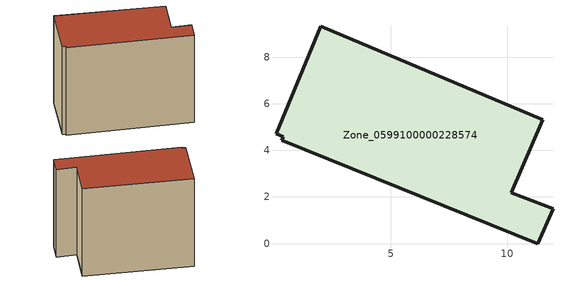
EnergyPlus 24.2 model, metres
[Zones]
Zone_0599100000228574
 floor ground (C_G): 0.06,4.71 1.99,9.33 11.51,5.31 10.17,2.17 11.96,1.49 11.31,0 0.31,4.44 0.37,4.58 z0
 wall outside (C_F): 10.17,2.17 11.51,5.31 1.99,9.33 0.06,4.71 0.37,4.58 0.31,4.44 11.31,0 11.96,1.49 10.17,2.17 z0:9.75
 roof outside (C_R): 1.99,9.33 0.06,4.71 0.37,4.58 0.31,4.44 11.31,0 11.96,1.49 10.17,2.17 11.51,5.31 z9.75
[BUILDING]
Pand.0599100000228574: North Axis=0; Terrain=City; Loads Convergence Tolerance Value=0.04; Temperature Convergence Tolerance Value=0.4; Solar Distribution=FullExterior; Maximum Number of Warmup Days=25; Minimum Number of Warmup Days=1
[Site:Location]
Rotterdam.The.Hague.AP_ZH_NLD Design_Conditions: Latitude=51.96; Longitude=4.45; Time Zone=1; Elevation=-4.5
[SITE:GROUNDTEMPERATURE:BUILDINGSURFACE]
18, 18, 18, 18, 18, 18, 18, 18, 18, 18, 18, 18
[MATERIAL] Thermal Absorptance=0.9; Solar Absorptance=0.7; Visible Absorptance=0.7
Name | Roughness | Thickness | Conductivity | Density | Specific Heat
G.TI.1946 | MediumSmooth | 0.15 | 1 | 540 | 1210
F.TI.1946 | Rough | 0.3 | 0.857143 | 1920 | 840
R.TI.1946 | MediumRough | 0.2 | 0.1 | 1500 | 1000
[CONSTRUCTION]
C_G: G.TI.1946
C_F: F.TI.1946
C_R: R.TI.1946
[ZONE]
Zone_0599100000228574: Type=1; Multiplier=1; Ceiling Height=Autocalculate; Volume=Autocalculate; Floor Area=autocalculate; Part of Total Floor Area=Yes
[ZONEINFILTRATION:DESIGNFLOWRATE]
Infil_Zone_0599100000228574: Zone or ZoneList or Space or SpaceList=Zone_0599100000228574; Schedule=AlwaysOn; Design Flow Rate Calculation Method=Flow/Area; Flow Rate per Floor Area=0.003; Constant Term Coefficient=1; Temperature Term Coefficient=0; Velocity Term Coefficient=0; Velocity Squared Term Coefficient=0
[HVACTEMPLATE:ZONE:IDEALLOADSAIRSYSTEM]
Zone_0599100000228574: Maximum Heating Supply Air Temperature=50; Minimum Cooling Supply Air Temperature=13; Maximum Heating Supply Air Humidity Ratio=0.0156; Minimum Cooling Supply Air Humidity Ratio=0.0077; Heating Limit=NoLimit; Cooling Limit=NoLimit; Dehumidification Control Type=ConstantSensibleHeatRatio; Cooling Sensible Heat Ratio=0.7; Dehumidification Setpoint=60; Humidification Control Type=None; Humidification Setpoint=30; Outdoor Air Method=None; Outdoor Air Flow Rate per Person=0.00944; Outdoor Air Flow Rate per Zone Floor Area=0; Outdoor Air Flow Rate per Zone=0; Demand Controlled Ventilation Type=None; Outdoor Air Economizer Type=NoEconomizer; Heat Recovery Type=None; Sensible Heat Recovery Effectiveness=0.7; Latent Heat Recovery Effectiveness=0.65
[ZONECONTROL:THERMOSTAT]
ThermostatControl_Zone_0599100000228574: Zone or ZoneList=Zone_0599100000228574; Control Type Schedule=DualSetpointControlType; Control 1=Thermostat_Zone_0599100000228574; Temperature Difference Between Cutout And Setpoint=0
[THERMOSTATSETPOINT:DUALSETPOINT]
Thermostat_Zone_0599100000228574: Heating Setpoint Temperature Schedule=HeatingSetpoint_Zone_0599100000228574; Cooling Setpoint Temperature Schedule=CoolingSetpoint_Zone_0599100000228574
[SCHEDULE:COMPACT]
HeatingSetpoint_Zone_0599100000228574: Through: 12/31, For: AllDays, Until: 24:00, 21
CoolingSetpoint_Zone_0599100000228574: Through: 12/31, For: AllDays, Until: 24:00, 24
DualSetpointControlType: Through: 12/31, For: AllDays, Until: 24:00, 4
AlwaysOn: Through: 12/31, For: AllDays, Until: 24:00, 1
